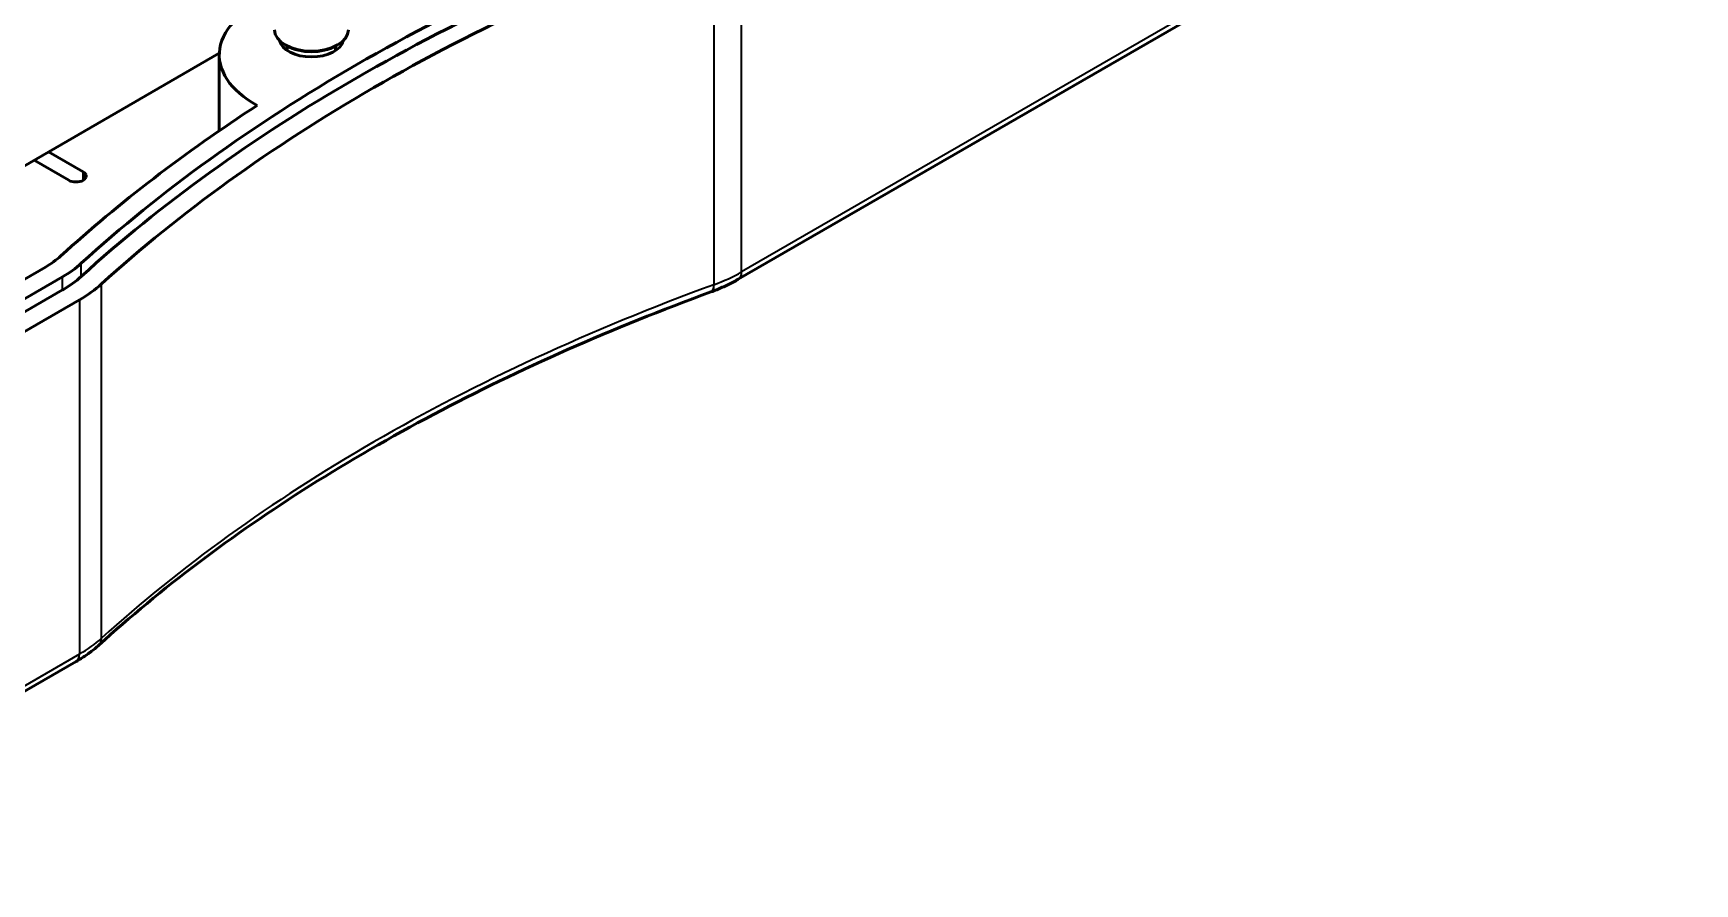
# Model space of a CAD drawing. Header units: millimetres. Extents: x -86 to 841, y -58 to 594.
# Drawn here: x 219.5 to 322.9, y 150.5 to 203.4 of the extents above; entities that cross this region are included whole.
import ezdxf

# ---------------------------------------------------------------- set-up
doc = ezdxf.new("R2010")
doc.units = ezdxf.units.MM
doc.layers.add('Visible (ISO)', color=7, linetype='Continuous', lineweight=50)
doc.layers.add('Visible Narrow (ISO)', color=7, linetype='Continuous', lineweight=35)

msp = doc.modelspace()

# ---------------------------------------------------------------- linework, layer by layer
at = {"layer": 'Visible (ISO)'}
for p, q in [((263.347, 188.078), (322.653, 222.318)), ((235.269, 202.598), (235.162, 202.659)), ((238.309, 202.598), (238.415, 202.659)), ((216.597, 193.789), (231.058, 202.138)), ((231.057, 202.047), (231.057, 197.318)), ((235.289, 202.303), (235.289, 202.586)), ((238.289, 202.303), (238.289, 202.586)), ((219.537, 195.486), (221.691, 194.243)), ((222.589, 194.761), (220.435, 196.005)), ((222.678, 194.71), (222.589, 194.761)), ((222.776, 194.575), (222.678, 194.71)), ((222.678, 194.294), (222.678, 194.71)), ((222.678, 194.294), (222.776, 194.429)), ((222.776, 194.429), (222.776, 194.575)), ((221.691, 194.243), (221.78, 194.191)), ((221.78, 194.191), (222.013, 194.135)), ((222.013, 194.135), (222.267, 194.135)), ((222.267, 194.135), (222.5, 194.191)), ((222.5, 194.191), (222.678, 194.294)), ((197.349, 174.399), (221.3, 188.227)), ((220.239, 188.839), (200.884, 177.665)), ((221.3, 187.41), (197.349, 173.582)), ((198.409, 172.97), (222.36, 186.798)), ((198.202, 150.467), (222.153, 164.295))]:
    msp.add_line(p, q, dxfattribs=at)
for centre, major_axis, start_param, end_param in [((327.81, 150.516), (124.723, 0), 2.1357701, 2.5766189), ((327.81, 149.7), (-124.723, 0), 5.2773627, 5.7182116), ((327.81, 149.7), (123.223, 0), 2.1357701, 2.5766189), ((238.557, 202.047), (-7.5, 0), 5.2856432, 7.0982971), ((236.789, 203.598), (2.3, 0), 3.1415927, 6.2831853), ((236.789, 203.067), (2, 0), 3.2629141, 6.1618639), ((236.789, 203.475), (2.15, 0), 3.9269908, 5.4977871), ((327.81, 150.516), (-126.223, 0), 5.5572144, 5.7182116), ((215.289, 191.697), (-7, 0), 2.3561945, 2.5766189), ((215.289, 191.697), (8.5, 0), 5.4977871, 5.7182116), ((215.289, 190.88), (-8.5, 0), 2.3561945, 2.5766189), ((215.289, 190.88), (-10, 0), 2.3561945, 2.5766189)]:
    msp.add_ellipse(centre, major_axis=major_axis, ratio=0.5773503, start_param=start_param, end_param=end_param, dxfattribs=at)
for points, knots in [([(223.564, 165.314), (225.495, 167.072), (227.562, 168.783), (231.952, 172.096), (234.276, 173.698), (239.161, 176.779), (241.723, 178.258), (247.066, 181.082), (249.846, 182.426), (255.604, 184.97), (258.581, 186.169), (261.645, 187.29)], [1.3503719, 1.3503719, 1.3503719, 1.3503719, 1.43854167, 1.43854167, 1.52671144, 1.52671144, 1.61488121, 1.61488121, 1.70305098, 1.70305098, 1.79122076, 1.79122076, 1.79122076, 1.79122076]), ([(261.645, 187.29), (261.767, 187.335), (261.887, 187.381), (262.124, 187.476), (262.241, 187.526), (262.472, 187.628), (262.585, 187.68), (262.809, 187.788), (262.919, 187.844), (263.136, 187.959), (263.242, 188.018), (263.347, 188.078)], [1.3503719, 1.3503719, 1.3503719, 1.3503719, 1.39445678, 1.39445678, 1.43854167, 1.43854167, 1.48262655, 1.48262655, 1.52671144, 1.52671144, 1.57079633, 1.57079633, 1.57079633, 1.57079633]), ([(222.153, 164.295), (222.258, 164.355), (222.36, 164.417), (222.561, 164.544), (222.66, 164.609), (222.853, 164.742), (222.947, 164.809), (223.131, 164.948), (223.221, 165.019), (223.396, 165.164), (223.481, 165.238), (223.564, 165.314)], [1.57079633, 1.57079633, 1.57079633, 1.57079633, 1.61488121, 1.61488121, 1.6589661, 1.6589661, 1.70305098, 1.70305098, 1.74713587, 1.74713587, 1.79122076, 1.79122076, 1.79122076, 1.79122076])]:
    msp.add_open_spline(points, degree=3, knots=knots, dxfattribs=at)
at = {"layer": 'Visible Narrow (ISO)'}
for p, q in [((322.86, 222.776), (263.554, 188.536)), ((263.554, 188.536), (263.554, 210.581)), ((261.837, 209.787), (261.837, 187.742)), ((222.589, 194.243), (222.589, 194.761)), ((221.3, 187.41), (221.3, 188.227)), ((222.468, 188.253), (222.468, 189.069)), ((223.735, 165.744), (223.735, 187.789)), ((222.36, 186.798), (222.36, 164.752)), ((222.36, 164.752), (198.409, 150.924))]:
    msp.add_line(p, q, dxfattribs=at)
for centre, major_axis, ratio, start_param, end_param in [((256.483, 192.618), (-10, 0), 0.5773503, 2.1357701, 2.3561945), ((262.847, 188.944), (0.5, -0.866), 0.5773503, 0, 0.7853982), ((327.81, 127.654), (-123.223, 0), 0.5773503, 5.2773627, 5.7182116), ((261.302, 188.229), (0.344, -0.939), 0.4371471, 0, 0.8737766), ((215.289, 168.835), (-10, 0), 0.5773503, 2.3561945, 2.5766189), ((222.891, 166.053), (0.673, -0.739), 0.6896152, 0, 0.6480684), ((221.653, 165.161), (0.5, -0.866), 0.5773503, 0, 0.7853982)]:
    msp.add_ellipse(centre, major_axis=major_axis, ratio=ratio, start_param=start_param, end_param=end_param, dxfattribs=at)

doc.saveas('drawing.dxf')
